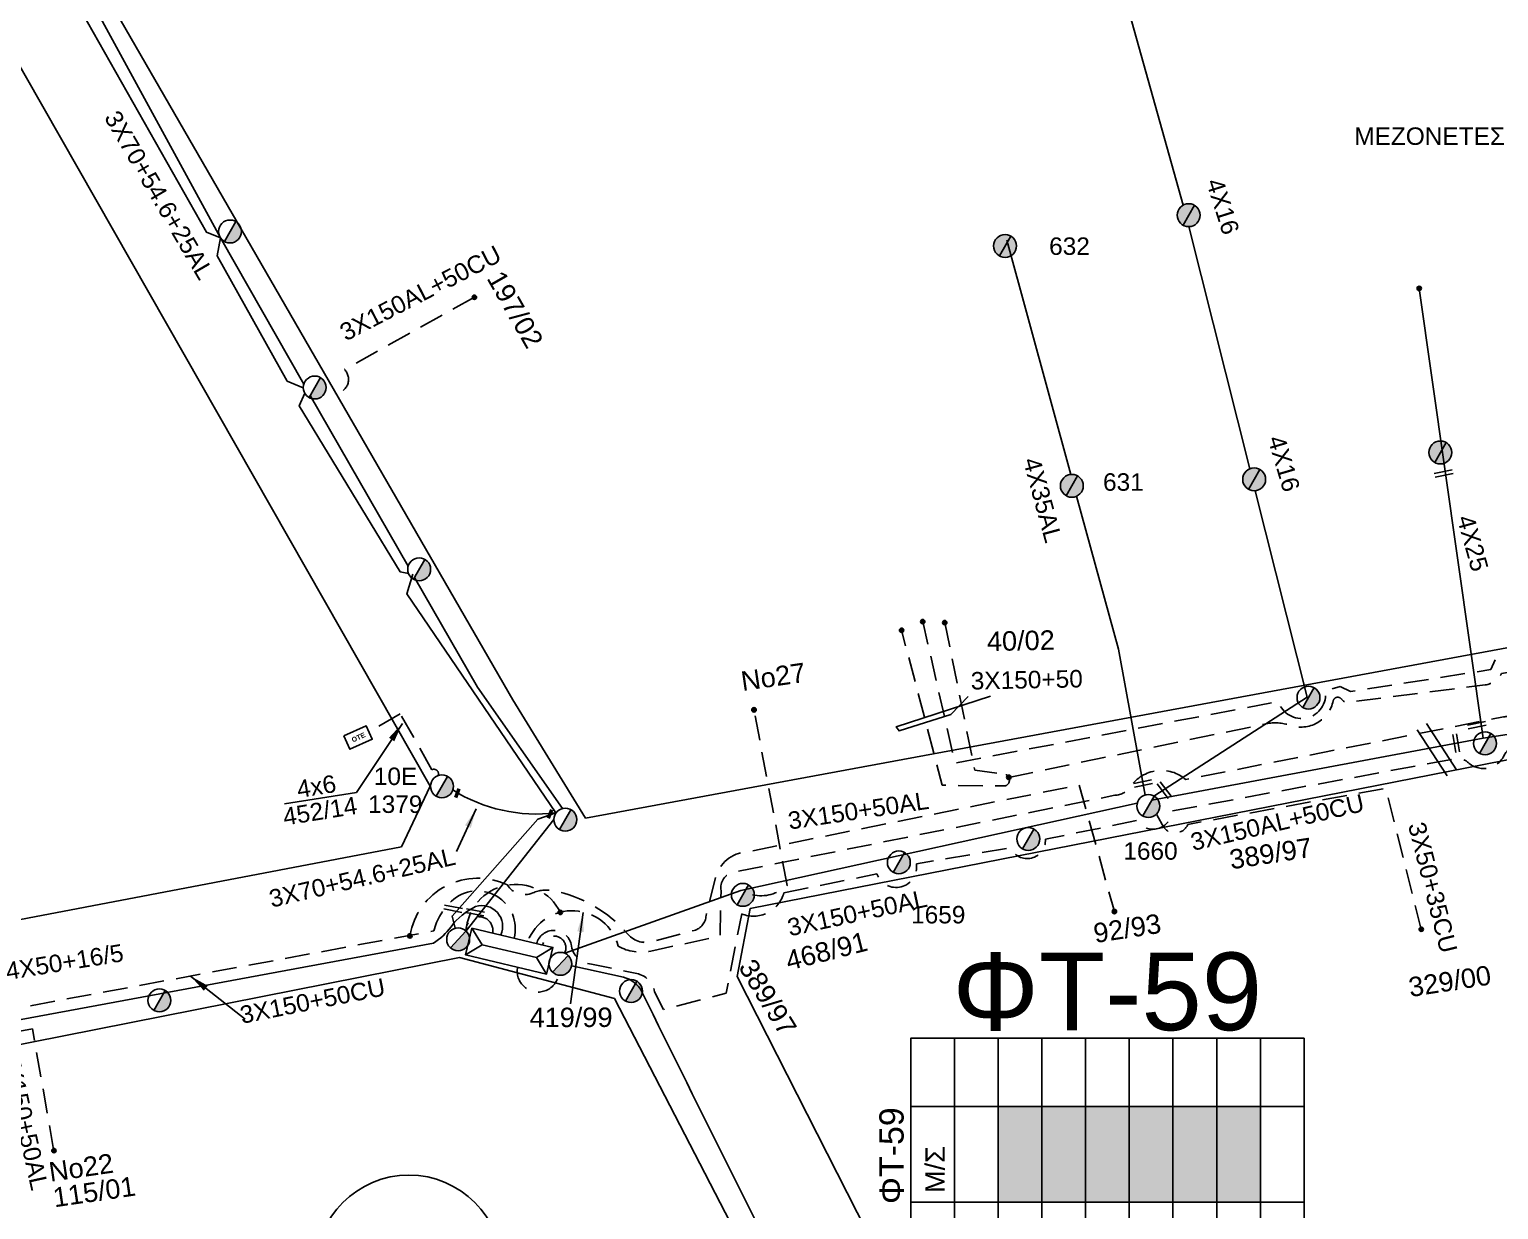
# Model space of a CAD drawing. Header units: millimetres. Extents: x 5010 to 7184, y -101 to 935.
# Drawn here: x 6758.4 to 6909.7, y 520.7 to 642.3 of the extents above; entities that cross this region are included whole.
import ezdxf
from ezdxf.enums import TextEntityAlignment as Align

# ---------------------------------------------------------------- set-up
doc = ezdxf.new("R2010")
doc.units = ezdxf.units.MM
doc.linetypes.add('DASHED', pattern=[19.05, 12.7, -6.35])
for name, color, linetype in [('Pillar OTE', 7, 'Continuous'), ('Ασφαλειοκιβώτια Χ.Τ 9 αναχωρήσεων', 7, 'Continuous'), ('Γέφυρες Εναερίου Δικτύου', 7, 'Continuous'), ('Γυμνά εναέρια ΧΤ (3Φ)   3x50+35CU', 7, 'Continuous'), ('Γυμνά εναέρια ΧΤ (3Φ)   4x35AL', 7, 'Continuous'), ('Γυμνά εναέρια ΧΤ και ΦΟΠ (3Φ)   4x50+16AL', 7, 'Continuous'), ('Εναέρια παροχή ΧΤ 4x16', 7, 'SYN_LINE'), ('Εναέρια παροχή ΧΤ 4x25', 7, 'SYN_LINE'), ('Επιγραφές - Σχήματα', 7, 'Continuous'), ('Καλώδια ΧΤ   3x150+50AL', 7, 'DASHED'), ('Καλώδια ΧΤ   3x150+50CU', 7, 'DASHED'), ('Καλώδια ΧΤ   3x150+70AL', 7, 'DASHED'), ('Καλώδια ΧΤ   3x150AL+50CU', 7, 'DASHED'), ('Καλώδια ΧΤ   3x82+57+13-5', 7, 'Continuous'), ('Μηχανική τομή', 7, 'Continuous'), ('Στύλος Ξύλινος', 7, 'Continuous'), ('Στύλος Ξύλινος @ 1', 7, 'Continuous'), ('Στύλος ΦΜ', 7, 'Continuous'), ('Στύλος ΦΜ @ 1', 7, 'Continuous'), ('Συνδέσεις', 7, 'Continuous'), ('Συνεστραμμένα ΧΤ   3x70+54.6+25AL', 7, 'SYN_LINE'), ('Τομή', 7, 'Continuous'), ('Υποσταθμός εναέριος 2 στύλων', 7, 'Continuous'), ('Υποσταθμός πόλεως', 7, 'Continuous'), ('Υπόβαθρο ΔΕΗ', 7, 'Continuous'), ('Υπόγεια καλώδια Παροχών ΧΤ   4x6', 7, 'DASHED')]:
    doc.layers.add(name, color=color, linetype=linetype)
doc.styles.get("Standard").update_dxf_attribs({"font": 'arial.ttf'})
doc.linetypes.add('SYN_LINE', pattern='A,0.5,-0.0001,["/\\/\\/\\/",Standard,S=0.1,R=0,X=0,Y=-0.05],-0.25', length=0.7501)
doc.dimstyles.new('ISO-25', dxfattribs={"dimtxt": 2.5, "dimasz": 2.5, "dimexe": 1.25, "dimexo": 0.625, "dimtad": 1, "dimtxsty": 'Standard', "dimcen": 2.5, "dimaunit": 2, "dimazin": 0, "dimtfac": 1, "dimtmove": 0, "dimatfit": 3, "dimfxl": 1, "dimarcsym": 0})

# ---------------------------------------------------------------- blocks, each defined once
blk = doc.blocks.new('ΑΣΦΑΛΕΙΟΚΙΒΩΤΙΟ ΥΠΟΣΤΑΘΜΟΥ 9 ΑΝΑΧΩΡΗΣΕΩΝ')
at = {"layer": 'Ασφαλειοκιβώτια Χ.Τ 9 αναχωρήσεων', "ltscale": 40}
for p, q in [((-23.8, 40.36), (24.02, 40.36)), ((-9.72, 40.36), (-9.72, -40.64)), ((9.94, 40.36), (9.94, -40.64)), ((-23.8, 31.36), (24.02, 31.36)), ((-23.8, 22.36), (24.02, 22.36)), ((-23.8, 13.36), (24.02, 13.36)), ((-23.8, 4.36), (24.02, 4.36)), ((-23.8, -4.64), (24.02, -4.64)), ((-23.8, -13.64), (24.02, -13.64)), ((-23.8, -22.64), (24.02, -22.64)), ((-23.8, -31.64), (24.02, -31.64))]:
    blk.add_line(p, q, dxfattribs=at)
at = {"layer": 'Ασφαλειοκιβώτια Χ.Τ 9 αναχωρήσεων'}
blk.add_lwpolyline([(-23.8, -40.64), (24.02, -40.64), (24.02, 40.36), (-23.8, 40.36)], close=True, dxfattribs=at)
for s, p in [('1', (-18.22, 37.06)), ('2', (-18.02, 28.07)), ('3', (-18.09, 19.73)), ('4', (-17.94, 9.66)), ('5', (-18.55, 0.71)), ('6', (-18.4, -7.35)), ('7', (-18.34, -16.37)), ('8', (-18.19, -26.2)), ('9', (-18.02, -34.53))]:
    blk.add_text(s, height=3.6, rotation=270, dxfattribs=at).set_placement(p)
at = {"layer": 'Ασφαλειοκιβώτια Χ.Τ 9 αναχωρήσεων', "ltscale": 40}
for tag, height, p in [('ΟΝΟΜΑ', 5, (-0.16, 44.31)), ('ΚΕΙΜΕΝΟ 1', 2, (17.06, 35.59)), ('ΚΕΙΜΕΝΟ 2', 2, (17.06, 26.88)), ('ΚΕΙΜΕΝΟ 3', 2, (17.06, 17.69)), ('ΚΕΙΜΕΝΟ 4', 2, (17.06, 8.71)), ('ΚΕΙΜΕΝΟ 5', 2, (17.06, -0.13)), ('ΚΕΙΜΕΝΟ 6', 2, (17.06, -9.05)), ('ΚΕΙΜΕΝΟ 7', 2, (17.06, -18.13)), ('ΚΕΙΜΕΝΟ 8', 2, (17.06, -26.85)), ('ΚΕΙΜΕΝΟ 9', 2, (17.06, -35.99)), ('ΣΧ', 2, (-0.1, -42.64))]:
    blk.add_attdef(tag, text='', height=height, dxfattribs=at).set_placement(p, align=Align.MIDDLE_CENTER)
blk = doc.blocks.new('ΥΠΟΣΤΑΘΜΟΣ ΕΝΑΕΡΙΟΣ ΕΠΙ 2 ΣΤΥΛΩΝ')
at = {"layer": 'Υποσταθμός εναέριος 2 στύλων', "linetype": 'Continuous'}
for points in [[(-11.97, -2.11, 0.574793), (-8.45, -0.07, 0.268822), (-9.64, 1.98)], [(9.68, -2.15, 0.574793), (13.19, -0.1, 0.268822), (12.01, 1.95)]]:
    blk.add_hatch(color=256, dxfattribs=at).paths.add_polyline_path(points)
for p, q in [((-11.97, -2.11), (-9.64, 1.98)), ((9.68, -2.15), (12.01, 1.95))]:
    blk.add_line(p, q, dxfattribs=at)
for centre in [(-10.81, -0.07), (10.84, -0.1)]:
    blk.add_circle(centre, 2.36, dxfattribs=at)
at = {"layer": 'Υποσταθμός πόλεως', "linetype": 'Continuous', "ltscale": 40}
blk.add_lwpolyline([(-8.57, 2.82), (8.57, 2.82), (8.57, -2.82), (-8.57, -2.82)], close=True, dxfattribs=at)
for points in [[(-5.75, 0), (-8.57, 2.82)], [(-8.57, -2.82), (-5.75, 0)], [(-5.75, 0), (5.75, 0)], [(5.75, 0), (8.57, 2.82)], [(8.57, -2.82), (5.75, 0)]]:
    blk.add_lwpolyline(points, dxfattribs=at)
at = {"layer": 'Υποσταθμός εναέριος 2 στύλων', "ltscale": 40, "flags": 1}
for tag, p in [('ΜΕΤΑΣΧΗΜΑΤΙΣΜΟΣ', (14.09, 2.51)), ('ΙΣΧΥΣ', (14.07, -0.28)), ('ΑΡΙΘΜΟΣ', (14.19, -3))]:
    blk.add_attdef(tag, p, '', height=1.8, dxfattribs=at)
blk = doc.blocks.new('ΥΠΑΡΧΩΝ ΤΣΙΜΕΝΤΕΝΙΟΣ ΣΤΥΛΟΣ')
at = {"layer": 'Στύλος ΦΜ'}
blk.add_hatch(color=256, dxfattribs=at).paths.add_polyline_path([(-1.29, -2.28, 0.574793), (2.62, 0, 0.268822), (1.3, 2.27)])
blk.add_line((-1.29, -2.28), (1.3, 2.27), dxfattribs=at)
blk.add_circle((0, 0), 2.62, dxfattribs=at)
at = {"layer": 'Στύλος ΦΜ', "flags": 4}
for tag, p in [('ΑΡΙΘΜΟΣ', (-4.68, 8.05)), ('ΤΥΠΟΣ', (-4.91, 3.03))]:
    blk.add_attdef(tag, p, '', height=4, dxfattribs=at)
blk = doc.blocks.new('ΥΠΑΡΧΩΝ ΞΥΛΙΝΟΣ ΣΤΥΛΟΣ')
at = {"layer": 'Στύλος Ξύλινος'}
h = blk.add_hatch(color=7, dxfattribs=at)
h.paths.add_polyline_path([(-2.62, 0, 0.270008), (-1.29, -2.28), (1.3, 2.27, 0.576266)])
h.paths.add_polyline_path([(-1.29, -2.28, 0.574793), (2.62, 0, 0.268822), (1.3, 2.27)])
at = {"layer": 'Στύλος Ξύλινος', "color": 7}
blk.add_line((-1.29, -2.28), (1.3, 2.27), dxfattribs=at)
blk.add_circle((0, 0), 2.62, dxfattribs=at)
at = {"layer": 'Στύλος Ξύλινος', "flags": 4}
for tag, p in [('ΑΡΙΘΜΟΣ', (-4.91, 8.6)), ('ΤΥΠΟΣ', (-4.85, 3.39))]:
    blk.add_attdef(tag, p, '', height=4, dxfattribs=at)
blk = doc.blocks.new('ΤΟΜΗ')
at = {"layer": 'Τομή', "ltscale": 40}
for p, q in [((-5.68, 0), (5.68, 0)), ((5.68, -2.33), (-5.68, -2.33))]:
    blk.add_line(p, q, dxfattribs=at)
blk = doc.blocks.new('_ΣΥΝΔΕΣΗ')
at = {"layer": 'Συνδέσεις', "linetype": 'SYN_LINE', "ltscale": 40}
blk.add_hatch(color=256, dxfattribs=at).paths.add_polyline_path([(0.5, -0.01, 1), (-0.5, -0.01, 1)])
at = {"layer": 'Συνδέσεις'}
blk.add_circle((0, -0.01), 0.5, dxfattribs=at)
blk = doc.blocks.new('ΜΗΧΑΝΙΚΗ ΤΟΜΗ')
at = {"layer": 'Μηχανική τομή', "ltscale": 40}
for p, q in [((-1.89, 0.78), (1.89, 0.78)), ((1.89, 0), (-1.89, 0))]:
    blk.add_line(p, q, dxfattribs=at)
blk = doc.blocks.new('PILLAR ΟΤΕ')
at = {"layer": 'Pillar OTE', "ltscale": 40}
blk.add_lwpolyline([(-3.31, 2.02), (3.39, 2.02), (3.39, -1.99), (-3.31, -1.99)], close=True, dxfattribs=at)
at = {"layer": 'Pillar OTE', "insert": (-1.81, 0.71), "char_height": 1.3575, "width": 109.961, "attachment_point": 1}
blk.add_mtext('{\\fArial|b1|i0|c161|p34;OTE}', dxfattribs=at)

msp = doc.modelspace()

# ---------------------------------------------------------------- hatches: boundary and pattern name
at = {"layer": 'Ασφαλειοκιβώτια Χ.Τ 9 αναχωρήσεων'}
for color, points in [(85, [(6858.13, 531.33), (6858.13, 521.51), (6862.63, 521.51), (6862.63, 531.33)]), (2, [(6862.63, 531.33), (6862.63, 521.51), (6867.13, 521.51), (6867.13, 531.33)]), (6, [(6867.13, 531.33), (6867.13, 521.51), (6871.63, 521.51), (6871.63, 531.33)]), (30, [(6871.63, 531.33), (6871.63, 521.51), (6876.13, 521.51), (6876.13, 531.33)]), (151, [(6876.13, 531.33), (6876.13, 521.51), (6880.63, 521.51), (6880.63, 531.33)]), (173, [(6880.63, 531.33), (6880.63, 521.51), (6885.13, 521.51), (6885.13, 531.33)])]:
    msp.add_hatch(color=color, dxfattribs=at).paths.add_polyline_path(points)

# ---------------------------------------------------------------- linework, layer by layer
at = {"layer": 'Γέφυρες Εναερίου Δικτύου', "color": 85, "linetype": 'DASHED', "ltscale": 0.2, "flags": 128}
msp.add_lwpolyline([(6836.41, 554.1), (6833, 572.19)], dxfattribs=at)
at = {"layer": 'Γέφυρες Εναερίου Δικτύου', "color": 85, "linetype": 'DASHED', "ltscale": 0.2}
msp.add_arc((6833.7, 557.09), 4.04, 257.736, 312.2069, dxfattribs=at)
at = {"layer": 'Γυμνά εναέρια ΧΤ (3Φ)   3x50+35CU', "color": 85, "linetype": 'DASHED', "ltscale": 0.2, "flags": 128}
msp.add_lwpolyline([(6901.69, 549.59), (6898.03, 564.12), (6877.66, 560.4, -0.584226), (6875.19, 560.08), (6874.47, 561.4)], format="xyb", dxfattribs=at)
at = {"layer": 'Γυμνά εναέρια ΧΤ (3Φ)   4x35AL', "color": 85, "linetype": 'SYN_LINE', "ltscale": 20, "flags": 128}
for points in [[(6865.6, 596.44), (6859.02, 620.58)], [(6873.28, 563.42), (6870.51, 578.44), (6866.21, 594.2)]]:
    msp.add_lwpolyline(points, dxfattribs=at)
at = {"layer": 'Γυμνά εναέρια ΧΤ και ΦΟΠ (3Φ)   4x50+16AL', "color": 30, "linetype": 'Continuous', "ltscale": 0.2, "flags": 128}
msp.add_lwpolyline([(6806.92, 549.01, 0.655269), (6804.34, 551.93, 0.121975), (6801.82, 549.86, -0.093009), (6800, 548.18), (6749.18, 538.77), (6725.46, 534.3), (6703.61, 528.81)], format="xyb", dxfattribs=at)
at = {"layer": 'Γυμνά εναέρια ΧΤ και ΦΟΠ (3Φ)   4x50+16AL', "color": 1, "flags": 128}
msp.add_lwpolyline([(6814.23, 545.82), (6819.55, 544.65, -0.229998), (6821.46, 543.16, 0.003991), (6840.12, 505.85, 0.012738), (6856.66, 475.4), (6867.08, 433.71)], format="xyb", dxfattribs=at)
at = {"layer": 'Εναέρια παροχή ΧΤ 4x16', "color": 85, "linetype": 'SYN_LINE', "ltscale": 20, "flags": 128}
for points in [[(6877.17, 624.16), (6871.65, 643.92)], [(6884.03, 597.02), (6877.75, 621.96)], [(6874.17, 563.29), (6889.96, 573.49), (6884.6, 594.76)]]:
    msp.add_lwpolyline(points, dxfattribs=at)
at = {"layer": 'Εναέρια παροχή ΧΤ 4x25', "color": 30, "linetype": 'SYN_LINE', "ltscale": 20, "flags": 128}
msp.add_lwpolyline([(6901.48, 615.6), (6908.07, 569.28)], dxfattribs=at)
at = {"layer": 'Επιγραφές - Σχήματα', "linetype": 'Continuous', "ltscale": 0.2}
msp.add_lwpolyline([(6857.34, 573.61), (6847.64, 570.46), (6847.93, 570.03), (6853.26, 571.73), (6855.04, 573.56)], dxfattribs=at)
msp.add_circle((6797.47, 514.68), 9.6, dxfattribs=at)
at = {"layer": 'Επιγραφές - Σχήματα', "color": 173, "linetype": 'DASHED', "ltscale": 0.2}
msp.add_arc((6808.46, 549.11), 5.11, 26.0054, 176.5163, dxfattribs=at)
at = {"layer": 'Επιγραφές - Σχήματα', "color": 6, "linetype": 'DASHED', "ltscale": 0.2}
msp.add_arc((6804.73, 549.5), 1.38, 347.6834, 183.197, dxfattribs=at)
at = {"layer": 'Επιγραφές - Σχήματα', "color": 85, "linetype": 'DASHED', "ltscale": 0.2}
msp.add_arc((6812.41, 547.68), 1.22, 333.8877, 165.6254, dxfattribs=at)
at = {"layer": 'Επιγραφές - Σχήματα', "color": 1, "linetype": 'DASHED', "ltscale": 0.2}
msp.add_arc((6810.77, 545.28), 2.15, 168.6949, 349.4544, dxfattribs=at)
at = {"layer": 'Καλώδια ΧΤ   3x150+50AL', "color": 1, "linetype": 'DASHED', "ltscale": 0.2, "flags": 128}
msp.add_lwpolyline([(6957.9, 573.6), (6955.48, 581.99), (6940.14, 579.7), (6939.35, 582.07), (6909.3, 577.35), (6908.86, 576.35), (6894.4, 574.07), (6893.33, 574.61), (6891.82, 574.17, -0.928458), (6886.99, 573.05), (6853.7, 566.71), (6850.37, 581.29)], format="xyb", dxfattribs=at)
at = {"layer": 'Καλώδια ΧΤ   3x150+50AL', "color": 151, "linetype": 'DASHED', "ltscale": 0.2, "flags": 128}
msp.add_lwpolyline([(6852.64, 581.18), (6855.72, 566), (6858.93, 565.54)], dxfattribs=at)
for points in [[(6859.23, 565.24), (6885.73, 570.76, -0.134572), (6888.2, 570.6, 0.450697), (6892.63, 573.12, -0.655921), (6893.49, 573.29, 0.359404), (6894.49, 573.02), (6908.27, 574.76, 0.244195), (6909.95, 575.93), (6938.22, 580.9), (6939.12, 578.19), (6954.33, 580.84), (6955.56, 573.14)], [(6858.93, 565.54, -0.682139), (6858.86, 564.36), (6852.38, 564.43), (6848.19, 580.39)]]:
    msp.add_lwpolyline(points, format="xyb", dxfattribs=at)
at = {"layer": 'Καλώδια ΧΤ   3x150+50AL', "color": 173, "linetype": 'DASHED', "ltscale": 0.2, "flags": 128}
msp.add_lwpolyline([(6914.78, 573.07, 0.295427), (6911.9, 572.15, -0.155102), (6910.17, 571.48), (6877.45, 565.01, 0.44987), (6871.77, 564.29, -0.238561), (6870.16, 563.4), (6830.9, 555.47, 0.408903), (6829.61, 553.58), (6829.5, 548.9), (6822.37, 547.35, -0.183995), (6819.03, 547.85, 0.731311), (6809.71, 548.34, 6.724716)], format="xyb", dxfattribs=at)
at = {"layer": 'Καλώδια ΧΤ   3x150+50AL', "color": 85, "linetype": 'Continuous', "ltscale": 0.2, "flags": 128}
for points in [[(6873.94, 562.89), (6908.07, 569.28)], [(6813.51, 547.14), (6831.66, 553.58), (6872.45, 562.58)]]:
    msp.add_lwpolyline(points, dxfattribs=at)
at = {"layer": 'Καλώδια ΧΤ   3x150+50AL', "color": 2, "linetype": 'DASHED', "ltscale": 0.2, "flags": 128}
msp.add_lwpolyline([(6797.59, 548.97, -0.498895), (6807.61, 554.16, 0.375501), (6810.23, 553.34, -0.153382), (6812.33, 553.57, -0.168649), (6820.02, 549.09, 0.313277), (6822.71, 548.39), (6826.85, 549.48, 0.331789), (6828.06, 551), (6829.04, 554.91, -0.327144), (6832.24, 557.56), (6866.48, 564.46), (6870.1, 551.42)], format="xyb", dxfattribs=at)
at = {"layer": 'Καλώδια ΧΤ   3x150+50AL', "color": 30, "linetype": 'DASHED', "ltscale": 0.2, "flags": 128}
msp.add_lwpolyline([(6760.9, 526.9), (6758.72, 539.35), (6751.01, 537.82)], dxfattribs=at)
at = {"layer": 'Καλώδια ΧΤ   3x150+50CU', "color": 151, "linetype": 'DASHED', "ltscale": 0.2, "flags": 128}
for points in [[(6836.07, 553.35), (6845.66, 555.3, 0.911234), (6849.72, 556.33), (6859.4, 557.99, 0.832855), (6863, 558.87), (6872.46, 560.8, 0.748661), (6876.01, 561.78), (6905.17, 567.15, -0.234584), (6906.53, 566.76, 0.49488), (6910.18, 567.43, -0.176356), (6911.4, 568.56), (6913.49, 568.96), (6915.07, 570.75), (6915.07, 570.75)], [(6810.62, 548.12, -0.780138), (6814.18, 548.06, 0.377011), (6816.28, 546.02), (6820.92, 545.05, -0.305498), (6822.76, 543.17), (6823.67, 541.33), (6830.15, 543.01), (6831.73, 551.18)]]:
    msp.add_lwpolyline(points, format="xyb", dxfattribs=at)
at = {"layer": 'Καλώδια ΧΤ   3x150+50CU', "color": 151, "linetype": 'DASHED', "ltscale": 0.2}
msp.add_arc((6832.95, 554.16), 3.22, 247.5453, 345.5627, dxfattribs=at)
at = {"layer": 'Καλώδια ΧΤ   3x150+70AL', "color": 2, "linetype": 'DASHED', "ltscale": 0.2, "flags": 128}
msp.add_lwpolyline([(6808.3, 548.68, 0.747461), (6801.86, 552.5, 0.146328), (6800.05, 549.43), (6744.72, 539.17, 0.477196), (6740.91, 538.2), (6726.59, 535.55), (6725.38, 534.28)], format="xyb", dxfattribs=at)
at = {"layer": 'Καλώδια ΧΤ   3x150AL+50CU', "color": 6, "linetype": 'DASHED', "ltscale": 0.2, "flags": 128}
msp.add_lwpolyline([(6804.23, 614.7), (6790.84, 607.24, -0.627753), (6789.97, 604.79, -7.42434)], format="xyb", dxfattribs=at)
at = {"layer": 'Καλώδια ΧΤ   3x82+57+13-5', "color": 30, "flags": 128}
msp.add_lwpolyline([(6908.07, 569.28), (6933.65, 573.18), (6989.63, 585.17), (7032.36, 592.13)], dxfattribs=at)
at = {"layer": 'Συνεστραμμένα ΧΤ   3x70+54.6+25AL', "color": 173, "linetype": 'SYN_LINE', "ltscale": 20, "flags": 128}
for points in [[(6786.6, 605.36), (6784.95, 606.05), (6777.73, 618.95), (6778.09, 620.79), (6776.65, 621.39), (6760.29, 650.25), (6760.79, 652.56)], [(6797.44, 586.24), (6796.59, 586.4), (6786.19, 603.49), (6786.76, 604.8)], [(6812.61, 561.58), (6797.27, 584.14), (6797.86, 586.16)], [(6812.61, 561.58), (6810.76, 560.93), (6810.76, 560.93), (6810.76, 560.93), (6801.91, 550.96), (6802.24, 549.7)]]:
    msp.add_lwpolyline(points, dxfattribs=at)
at = {"layer": 'Συνεστραμμένα ΧΤ   3x70+54.6+25AL', "color": 6, "linetype": 'SYN_LINE', "ltscale": 15, "flags": 128}
for points in [[(6760.79, 652.56), (6778.09, 620.79), (6786.65, 605.72)], [(6812.39, 560.89), (6803.36, 549.42)]]:
    msp.add_lwpolyline(points, dxfattribs=at)
at = {"layer": 'Συνεστραμμένα ΧΤ   3x70+54.6+25AL', "color": 6, "linetype": 'SYN_LINE', "ltscale": 20, "flags": 128}
for points in [[(6787.31, 604.57), (6797.39, 586.98)], [(6798.05, 585.83), (6804.52, 574.54), (6813.27, 562.03)]]:
    msp.add_lwpolyline(points, dxfattribs=at)
at = {"layer": 'Συνεστραμμένα ΧΤ   3x70+54.6+25AL', "linetype": 'SYN_LINE', "ltscale": 10}
msp.add_arc((6810.65, 577.82), 16.36, 238.0282, 276.8879, dxfattribs=at)
at = {"layer": 'Υπόβαθρο ΔΕΗ', "flags": 128}
for points in [[(7037.42, 645.17), (6956.04, 666.74), (6897.35, 681.69), (6860.85, 690.93), (6825.4, 692.75), (6762.83, 651.85), (6808.17, 573.23), (6815.66, 561.04), (6925.37, 581.34), (6958.31, 586.87), (7002.61, 595.94), (7037.14, 601.99)], [(7037.42, 645.17), (6956.04, 666.74), (6897.35, 681.69), (6860.85, 690.93), (6825.4, 692.75), (6762.83, 651.85), (6808.17, 573.23), (6815.66, 561.04), (6925.37, 581.34), (6958.31, 586.87), (7002.61, 595.94), (7037.14, 601.99)], [(6792.08, 563.7), (6784.66, 562.53)]]:
    msp.add_lwpolyline(points, dxfattribs=at)
msp.add_lwpolyline([(6680.7, 629.92), (6678.03, 622.51), (6699.7, 539.57), (6796.71, 558.1), (6799.67, 564.32), (6752.49, 647.14)], close=True, dxfattribs=at)
msp.add_lwpolyline([(6680.7, 629.92), (6678.03, 622.51), (6699.7, 539.57), (6796.71, 558.1), (6799.67, 564.32), (6752.49, 647.14)], close=True, dxfattribs=at)
for points in [[(6956.94, 517.1), (6932.27, 571.29), (6832.6, 551.72), (6831.28, 544.75), (6863.14, 482), (6882.49, 443.62, 0.308277), (6900.47, 434.92), (6981.21, 437.87), (7038.98, 439.69)], [(6956.94, 517.1), (6932.27, 571.29), (6832.6, 551.72), (6831.28, 544.75), (6863.14, 482), (6882.49, 443.62, 0.308277), (6900.47, 434.92), (6981.21, 437.87), (7038.98, 439.69)], [(6707.67, 527.88), (6713.53, 511.65), (6757.23, 427.56), (6858.69, 433.1, 0.197116), (6868.71, 446.03), (6850.2, 481.38), (6818.63, 542.48), (6802.69, 546.69), (6707.67, 527.88)], [(6707.67, 527.88), (6713.53, 511.65), (6757.23, 427.56), (6858.69, 433.1, 0.197116), (6868.71, 446.03), (6850.2, 481.38), (6818.63, 542.48), (6802.69, 546.69), (6707.67, 527.88)]]:
    msp.add_lwpolyline(points, format="xyb", dxfattribs=at)
at = {"layer": 'Υπόγεια καλώδια Παροχών ΧΤ   4x6', "color": 7, "linetype": 'DASHED', "ltscale": 0.2}
msp.add_lwpolyline([(6800.47, 565.43, 0.713013), (6799.85, 566.03), (6796.58, 571.77), (6793.34, 569.92)], format="xyb", dxfattribs=at)

# ---------------------------------------------------------------- block references
at = {"layer": 'Pillar OTE', "xscale": 0.375, "yscale": 0.375, "zscale": 0.375, "rotation": 24.35990942787683}
msp.add_blockref('PILLAR ΟΤΕ', (6792.23, 569.33), dxfattribs=at)
at = {"layer": 'Ασφαλειοκιβώτια Χ.Τ 9 αναχωρήσεων', "xscale": 0.5, "yscale": 0.5, "zscale": 0.5, "rotation": 90}
msp.add_blockref('ΑΣΦΑΛΕΙΟΚΙΒΩΤΙΟ ΥΠΟΣΤΑΘΜΟΥ 9 ΑΝΑΧΩΡΗΣΕΩΝ', (6869.31, 526.36), dxfattribs=at).add_auto_attribs({'ΟΝΟΜΑ': 'ΦΤ-59'})
at = {"layer": 'Μηχανική τομή'}
for p, xscale, yscale, zscale, rotation in [((6904.04, 596.34), 0.5000000000002999, 0.5000000000002999, 0.5000000000002999, 11.68217754331872), ((6907.46, 570.43), 0.5000000000002999, 0.5000000000002999, 0.5000000000002999, 11.68217754331872), ((6905.09, 568.73), 0.5000000000001653, 0.5000000000001653, 0.5000000000001653, 279.3529901640373), ((6873.09, 564.41), 0.5000000000002999, 0.5000000000002999, 0.5000000000002999, 11.68217754331872), ((6875.07, 563.81), 0.5000000000002408, 0.5000000000002408, 0.5000000000002408, 307.2387394422818), ((6802.55, 563.57), 0.249999999999919, 0.249999999999919, 0.249999999999919, 68.45138536945211), ((6812.09, 561.43), 0.249999999999919, 0.249999999999919, 0.249999999999919, 68.45138536945211), ((6802, 551.52), 0.5000000000003019, 0.5000000000003019, 0.5000000000003019, 348.8584296430935), ((6804.25, 551.15), 0.5000000000003019, 0.5000000000003019, 0.5000000000003019, 348.8584296430935)]:
    msp.add_blockref('ΜΗΧΑΝΙΚΗ ΤΟΜΗ', p, dxfattribs=dict(at, xscale=xscale, yscale=yscale, zscale=zscale, rotation=rotation))
at = {"layer": 'Στύλος Ξύλινος @ 1', "ltscale": 40, "xscale": 0.4499999999998181, "yscale": 0.4499999999998181, "zscale": 0.4499999999998181}
for p in [(6877.75, 623.14), (6877.75, 623.14), (6903.66, 598.7), (6903.66, 598.7), (6884.49, 595.93), (6884.49, 595.93)]:
    msp.add_blockref('ΥΠΑΡΧΩΝ ΞΥΛΙΝΟΣ ΣΤΥΛΟΣ', p, dxfattribs=at)
at = {"layer": 'Στύλος Ξύλινος @ 1', "ltscale": 40}
ref = msp.add_blockref('ΥΠΑΡΧΩΝ ΞΥΛΙΝΟΣ ΣΤΥΛΟΣ', (6858.85, 619.97), dxfattribs=dict(at, xscale=0.4499999999998181, yscale=0.4499999999998181, zscale=0.4499999999998181))
ref.add_attrib('ΤΥΠΟΣ', '632', (6863.38, 619.05), dxfattribs={"layer": 'Στύλος Ξύλινος', "height": 1.8, "flags": 4})
ref = msp.add_blockref('ΥΠΑΡΧΩΝ ΞΥΛΙΝΟΣ ΣΤΥΛΟΣ', (6858.85, 619.97), dxfattribs=dict(at, xscale=0.4499999999998181, yscale=0.4499999999998181, zscale=0.4499999999998181))
ref.add_attrib('ΤΥΠΟΣ', '632', (6863.38, 619.05), dxfattribs={"layer": 'Στύλος Ξύλινος', "height": 1.8, "flags": 4})
ref = msp.add_blockref('ΥΠΑΡΧΩΝ ΞΥΛΙΝΟΣ ΣΤΥΛΟΣ', (6865.72, 595.27), dxfattribs=dict(at, xscale=0.4499999999998181, yscale=0.4499999999998181, zscale=0.4499999999998181))
ref.add_attrib('ΤΥΠΟΣ', '631', (6868.93, 594.76), dxfattribs={"layer": 'Στύλος Ξύλινος', "height": 1.8, "flags": 4})
ref = msp.add_blockref('ΥΠΑΡΧΩΝ ΞΥΛΙΝΟΣ ΣΤΥΛΟΣ', (6865.72, 595.27), dxfattribs=dict(at, xscale=0.4499999999998181, yscale=0.4499999999998181, zscale=0.4499999999998181))
ref.add_attrib('ΤΥΠΟΣ', '631', (6868.93, 594.76), dxfattribs={"layer": 'Στύλος Ξύλινος', "height": 1.8, "flags": 4})
at = {"layer": 'Στύλος ΦΜ @ 1', "ltscale": 40, "xscale": 0.4499999999998181, "yscale": 0.4499999999998181, "zscale": 0.4499999999998181}
for p in [(6779.06, 621.46), (6779.06, 621.46), (6787.78, 605.39), (6798.53, 586.67), (6798.53, 586.67), (6890.08, 573.46), (6890.08, 573.46), (6813.57, 560.89), (6861.23, 558.9), (6861.23, 558.9), (6831.85, 553.14), (6831.85, 553.14), (6771.79, 542.27), (6771.79, 542.27), (6820.34, 543.23), (6820.34, 543.23)]:
    msp.add_blockref('ΥΠΑΡΧΩΝ ΤΣΙΜΕΝΤΕΝΙΟΣ ΣΤΥΛΟΣ', p, dxfattribs=at)
at = {"layer": 'Στύλος ΦΜ @ 1', "ltscale": 40}
ref = msp.add_blockref('ΥΠΑΡΧΩΝ ΤΣΙΜΕΝΤΕΝΙΟΣ ΣΤΥΛΟΣ', (6908.26, 568.74), dxfattribs=dict(at, xscale=0.4499999999998181, yscale=0.4499999999998181, zscale=0.4499999999998181))
ref.add_attrib('ΤΥΠΟΣ', '1082', (6910.8, 564.07), dxfattribs={"layer": 'Στύλος ΦΜ', "height": 1.8, "flags": 4})
ref = msp.add_blockref('ΥΠΑΡΧΩΝ ΤΣΙΜΕΝΤΕΝΙΟΣ ΣΤΥΛΟΣ', (6800.87, 564.32), dxfattribs=dict(at, xscale=0.4499999999998181, yscale=0.4499999999998181, zscale=0.4499999999998181))
ref.add_attrib('ΤΥΠΟΣ', '10E', (6793.86, 564.45), dxfattribs={"layer": 'Στύλος ΦΜ', "height": 1.8, "flags": 4})
ref.add_attrib('ΑΡΙΘΜΟΣ', '1379', (6793.27, 561.58), dxfattribs={"layer": 'Στύλος ΦΜ', "height": 1.8, "flags": 4})
ref = msp.add_blockref('ΥΠΑΡΧΩΝ ΤΣΙΜΕΝΤΕΝΙΟΣ ΣΤΥΛΟΣ', (6873.6, 562.29), dxfattribs=dict(at, xscale=0.4499999999998181, yscale=0.4499999999998181, zscale=0.4499999999998181))
ref.add_attrib('ΤΥΠΟΣ', '1660', (6871.02, 556.76), dxfattribs={"layer": 'Στύλος ΦΜ', "height": 1.8, "flags": 4})
ref = msp.add_blockref('ΥΠΑΡΧΩΝ ΤΣΙΜΕΝΤΕΝΙΟΣ ΣΤΥΛΟΣ', (6873.6, 562.29), dxfattribs=dict(at, xscale=0.4499999999998181, yscale=0.4499999999998181, zscale=0.4499999999998181))
ref.add_attrib('ΤΥΠΟΣ', '1660', (6871.02, 556.76), dxfattribs={"layer": 'Στύλος ΦΜ', "height": 1.8, "flags": 4})
ref = msp.add_blockref('ΥΠΑΡΧΩΝ ΤΣΙΜΕΝΤΕΝΙΟΣ ΣΤΥΛΟΣ', (6847.91, 556.48), dxfattribs=dict(at, xscale=0.4499999999998181, yscale=0.4499999999998181, zscale=0.4499999999998181))
ref.add_attrib('ΤΥΠΟΣ', '1659', (6849.17, 550.2), dxfattribs={"layer": 'Στύλος ΦΜ', "height": 1.8, "flags": 4})
ref = msp.add_blockref('ΥΠΑΡΧΩΝ ΤΣΙΜΕΝΤΕΝΙΟΣ ΣΤΥΛΟΣ', (6847.91, 556.48), dxfattribs=dict(at, xscale=0.4499999999998181, yscale=0.4499999999998181, zscale=0.4499999999998181))
ref.add_attrib('ΤΥΠΟΣ', '1659', (6849.17, 550.2), dxfattribs={"layer": 'Στύλος ΦΜ', "height": 1.8, "flags": 4})
at = {"layer": 'Συνδέσεις', "xscale": 0.4500000000000455, "yscale": 0.4500000000000455, "zscale": 0.4500000000000455}
for p in [(6901.48, 615.6), (6804.22, 614.69), (6850.37, 581.29), (6852.64, 581.18), (6848.19, 580.4), (6833, 572.2), (6859.23, 565.25), (6813.05, 551.34), (6870.1, 551.43), (6797.57, 548.92), (6901.69, 549.6), (6760.93, 526.81)]:
    msp.add_blockref('_ΣΥΝΔΕΣΗ', p, dxfattribs=at)
at = {"layer": 'Τομή', "xscale": 0.5000000000000026, "yscale": 0.5000000000000026, "zscale": 0.5000000000000026, "rotation": 302.9916066660299}
msp.add_blockref('ΤΟΜΗ', (6903.79, 568.4), dxfattribs=at)
msp.add_blockref('ΤΟΜΗ', (6903.79, 568.4), dxfattribs=at)
at = {"layer": 'Υποσταθμός εναέριος 2 στύλων', "lineweight": 30, "xscale": 0.5000000000000029, "yscale": 0.5000000000000029, "zscale": 0.5000000000000029, "rotation": 346.6334422279942}
msp.add_blockref('ΥΠΟΣΤΑΘΜΟΣ ΕΝΑΕΡΙΟΣ ΕΠΙ 2 ΣΤΥΛΩΝ', (6807.81, 547.34), dxfattribs=at)

# ---------------------------------------------------------------- texts
at = {"layer": 'Γυμνά εναέρια ΧΤ (3Φ)   3x50+35CU'}
msp.add_text('3X50+35CU', height=1.8, rotation=284.2289, dxfattribs=at).set_placement((6902.88, 553.9), align=Align.MIDDLE)
at = {"layer": 'Γυμνά εναέρια ΧΤ (3Φ)   4x35AL'}
msp.add_text('4X35AL', height=1.8, rotation=285.1377, dxfattribs=at).set_placement((6862.72, 593.81), align=Align.MIDDLE)
at = {"layer": 'Γυμνά εναέρια ΧΤ και ΦΟΠ (3Φ)   4x50+16AL'}
for s, p in [('4x6', (6787.95, 564.32)), ('452/14', (6788.31, 561.81)), ('4X50+16/5', (6762.02, 546.27))]:
    msp.add_text(s, height=1.8, rotation=9.2213, dxfattribs=at).set_placement(p, align=Align.MIDDLE)
at = {"layer": 'Εναέρια παροχή ΧΤ 4x16', "ltscale": 20}
for rotation, p in [(287.5412, (6881.27, 624.04)), (286.4043, (6887.56, 597.56))]:
    msp.add_text('4X16', height=1.8, rotation=rotation, dxfattribs=at).set_placement(p, align=Align.MIDDLE)
at = {"layer": 'Εναέρια παροχή ΧΤ 4x25', "ltscale": 20}
msp.add_text('4X25', height=1.8, rotation=285.3903, dxfattribs=at).set_placement((6907, 589.36), align=Align.MIDDLE)
at = {"layer": 'Επιγραφές - Σχήματα', "color": 1, "linetype": 'Continuous', "ltscale": 0.2, "insert": (6894.79, 632.18), "char_height": 1.8, "width": 15.2497, "attachment_point": 1}
msp.add_mtext('ΜΕΖΟΝΕΤΕΣ', dxfattribs=at)
at = {"layer": 'Επιγραφές - Σχήματα', "linetype": 'DASHED', "ltscale": 0.2, "char_height": 2, "attachment_point": 1}
for s, insert, width, rotation in [('197/02', (6807.17, 617.64), 17.7581, 299.7063), ('40/02', (6856.95, 580.24), 17.7581, 1.2989), ('Νο27', (6831.53, 576.11), 17.7581, 8.2944), ('389/97', (6881.81, 557.74), 17.7581, 8.8461), ('92/93', (6867.81, 550.15), 17.7581, 8.8461), ('468/91', (6836.07, 547.28), 17.7581, 14.2456), ('389/97', (6833.05, 546.76), 17.7581, 301.399), ('329/00', (6900.25, 544.59), 17.7581, 8.8461), ('419/99', (6809.89, 541.51), 17.7581, 0.1994), ('Νο22', (6760.28, 525.57), 17.7581, 8.2944), ('Μ/Σ', (6850.64, 522.44), 2.0988, 90), ('115/01', (6760.7, 522.94), 17.7581, 8.2944)]:
    msp.add_mtext(s, dxfattribs=dict(at, insert=insert, width=width, rotation=rotation))
at = {"layer": 'Επιγραφές - Σχήματα', "linetype": 'DASHED', "ltscale": 0.2, "insert": (6853.42, 547.2), "char_height": 8, "width": 24.9768, "attachment_point": 1}
msp.add_mtext('ΦΤ-59', dxfattribs=at)
at = {"layer": 'Καλώδια ΧΤ   3x150+50AL', "ltscale": 0.2}
for s, rotation, p in [('3X150+50', 1.168, (6861.08, 575.3)), ('3X150+50AL', 8.4737, (6843.74, 561.83)), ('3X150+50AL', 12.231, (6843.62, 551.29)), ('3X150+50AL', 282.4189, (6757.93, 529.91))]:
    msp.add_text(s, height=1.8, rotation=rotation, dxfattribs=at).set_placement(p, align=Align.MIDDLE)
at = {"layer": 'Καλώδια ΧΤ   3x150AL+50CU', "ltscale": 0.2}
for s, rotation, p in [('3X150AL+50CU', 27.3853, (6798.66, 615.12)), ('3X150AL+50CU', 13.1044, (6886.87, 560.61)), ('3X150+50CU', 11.2725, (6787.55, 542.22))]:
    msp.add_text(s, height=1.8, rotation=rotation, dxfattribs=at).set_placement(p, align=Align.MIDDLE)
at = {"layer": 'Συνεστραμμένα ΧΤ   3x70+54.6+25AL', "ltscale": 20}
for rotation, p in [(300.2802, (6771.76, 625.21)), (13.1862, (6792.66, 554.93))]:
    msp.add_text('3X70+54.6+25AL', height=1.8, rotation=rotation, dxfattribs=at).set_placement(p, align=Align.MIDDLE)

# ---------------------------------------------------------------- leaders
at = {"layer": 'Επιγραφές - Σχήματα', "ltscale": 40}
for points in [[(6796.8, 570.8), (6792.08, 563.7)], [(6804.39, 561.99), (6802.37, 557.61)], [(6815.41, 551.33), (6814.1, 541.91)], [(6775, 544.77), (6780.61, 540.33)]]:
    msp.add_leader(points, dimstyle='ISO-25', override={"dimasz": 2, "dimtad": 0}, dxfattribs=at)

doc.saveas('drawing.dxf')
